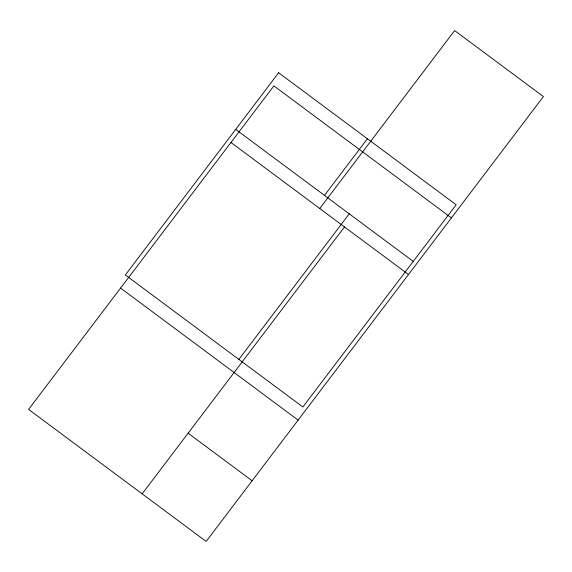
<?xml version="1.0" encoding="UTF-8"?>
<svg xmlns="http://www.w3.org/2000/svg" width="572" height="572" viewBox="0 0 572 572"><rect width="100%" height="100%" fill="white"/><g stroke="black" fill="none" stroke-linecap="round" stroke-linejoin="round"><path stroke-width="0.86" d="M324.474 195.388L367.403 138.774M319.727 208.508L454.633 30.566L543.4 96.575L206.135 541.434L28.6 409.409L273.881 85.879L451.415 217.903M238.867 359.402L349.249 213.814M142.142 493.843L344.501 226.927M235.707 129.379L413.241 261.404M230.959 142.492L408.494 274.517M120.585 288.088L298.119 420.113M188.131 433.183L252.123 480.773M278.635 72.758L125.332 274.968L302.867 406.992L456.17 204.783L278.635 72.758"/></g></svg>
